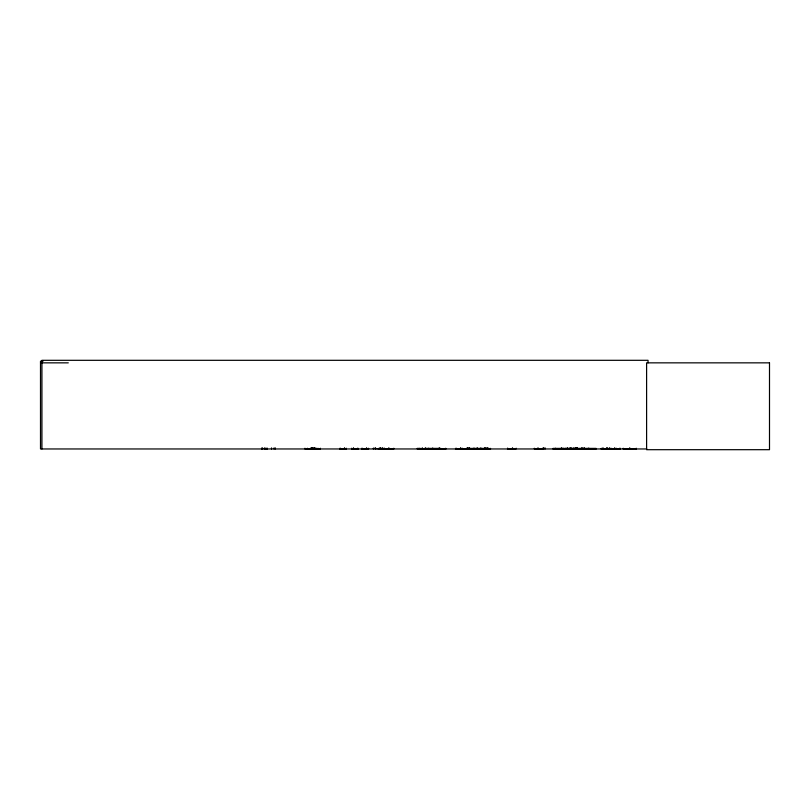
<?xml version="1.0" encoding="UTF-8"?>
<svg xmlns="http://www.w3.org/2000/svg" width="810" height="810" viewBox="0 0 810 810"><rect width="100%" height="100%" fill="white"/><g stroke="black" fill="none" stroke-linecap="round" stroke-linejoin="round"><path stroke-width="1.21" d="M317.966 448.932L317.976 448.244M432.692 448.932L432.702 448.244M445.723 448.963L445.723 448.244L445.814 448.963L417.423 448.872M461.082 448.932L461.082 448.244M474.103 448.932L474.113 448.244M307.354 448.872L307.365 448.244M507.455 448.963L516.112 448.872L516.183 448.244M480.472 448.851L480.482 448.305M601.03 448.963L620.47 448.892M570.463 448.872L570.392 448.244M570.928 448.851L570.939 448.244M577.044 448.872L576.902 448.062L576.811 448.963M361.452 448.963L368.439 448.872M455.463 448.963L490.617 448.872M339.542 448.963L346.164 448.872M310.716 448.851L310.746 448.305M507.657 448.872L507.688 448.305M601.455 448.872L601.516 448.305L601.587 448.963M609.717 448.872L609.788 448.305M361.928 448.872L361.999 448.305M455.929 448.872L456.01 448.305M340.028 448.872L340.099 448.305M313.946 448.872L313.652 448.062L313.642 448.963M314.341 448.872L314.432 448.305M43.031 361.219L40.5 361.219L40.5 448.963L646.765 448.963M40.5 362.85L68.283 362.85M424.693 448.396L440.913 448.396M472.362 448.396L488.582 448.396M553.007 448.396L579.676 448.396M579.93 448.396L596.14 448.396M424.663 448.629L440.944 448.608M472.331 448.629L488.612 448.608M552.967 448.629L579.717 448.629M579.899 448.629L596.18 448.608M358.445 448.932L351.834 448.872M373.44 448.305L380.498 448.932L380.578 448.244M380.781 448.851L381.247 448.872M543.054 448.932L534.387 448.872L534.327 448.244M552.987 448.912L596.16 448.912M636.235 448.781L623.204 448.932L623.204 448.244M384.527 448.872L384.355 448.305M357.969 448.872L357.888 448.305M589.012 448.872L588.931 448.305L588.85 448.963M582.43 448.872L582.349 448.305M620.065 448.872L619.994 448.305M611.793 448.872L611.722 448.305L611.661 448.963M490.263 448.872L490.192 448.305L490.131 448.963M577.267 448.851L577.267 448.062M432.783 448.872L432.783 448.244M648.03 362.85L648.03 360.308L41.928 360.308L41.928 448.963M636.235 448.244L636.235 448.963M629.947 448.062L629.947 448.963M629.491 448.062L629.491 448.963M619.923 448.244L619.923 448.963M616.207 448.244L616.207 448.963M614.82 448.062L614.82 448.963M614.527 448.062L614.527 448.963M609.92 448.062L609.859 448.963M609.464 448.062L609.464 448.963M607.925 448.244L607.925 448.963M607.672 448.244L607.672 448.963M607.176 448.244L607.176 448.963M606.984 448.062L606.984 448.963M606.801 448.244L606.801 448.963L606.7 448.062M603.572 448.244L603.673 448.963M603.177 448.244L603.177 448.963M602.751 448.244L602.751 448.963M602.427 448.244L602.427 448.963M588.313 448.244L588.313 448.963M584.425 448.062L584.425 448.963M584.202 448.062L584.202 448.963M583.554 448.244L583.554 448.963M582.198 448.062L582.269 448.963M581.803 448.062L581.803 448.963M581.499 448.244L581.499 448.963M577.611 448.244L577.581 448.963L577.54 448.305M577.206 448.244L577.206 448.963M576.517 448.062L576.517 448.963M575.687 448.062L575.687 448.963M575.454 448.062L575.454 448.963M574.887 448.244L574.887 448.963M574.239 448.244L574.239 448.963M573.591 448.244L573.591 448.963M573.51 448.244L573.51 448.963M571.961 448.244L571.961 448.963M571.425 448.244L571.475 448.963M571.03 448.244L571.03 448.963M570.524 448.244L570.524 448.963M569.835 448.244L569.835 448.963M569.379 448.244L569.379 448.963M567.668 448.062L567.668 448.963M567.304 448.062L567.304 448.963M565.906 448.244L565.906 448.963M563.082 448.244L563.082 448.963M561.684 448.062L561.684 448.963M561.32 448.062L561.32 448.963M555.387 448.244L555.387 448.963M545.1 447.879L545.13 448.963M543.834 447.879L543.834 448.963M543.237 447.879L543.237 448.963M538.154 448.062L538.154 448.963M537.86 448.062L537.86 448.963M512.649 448.062L512.649 448.963M512.355 448.062L512.355 448.963M507.728 448.244L507.728 448.963M487.478 447.879L487.478 448.963M486.709 448.062L486.709 448.963M485.585 447.879L485.585 448.963M484.795 448.062L484.795 448.963M484.491 448.062L484.491 448.963M481.292 448.244L481.292 448.963M480.553 448.244L480.553 448.963M477.353 448.062L477.353 448.963M477.05 448.062L477.05 448.963M473.88 448.244L473.88 448.963M471.724 448.244L471.724 448.963M469.891 447.879L469.891 448.963M469.486 448.062L469.486 448.963M469.263 448.062L469.263 448.963M468.625 447.879L468.625 448.963M467.836 448.062L467.815 448.963M467.066 447.879L467.066 448.963M462.601 448.244L462.601 448.963M460.708 448.062L460.708 448.963M460.485 448.062L460.485 448.963M456.091 448.244L456.091 448.963M439.516 448.062L439.445 448.963M428.662 448.244L428.662 448.963M425.432 447.879L425.432 448.963M422.476 448.062L422.476 448.963M422.091 448.062L422.091 448.963M419.853 448.062L419.863 448.963M417.342 448.244L417.342 448.963M393.792 448.244L393.792 448.963L382.107 448.932L382.016 447.879M389.043 448.062L389.043 448.963M388.648 448.062L388.648 448.963M384.264 448.244L384.345 448.963M382.857 448.062L382.867 448.963M382.462 448.244L382.462 448.963M380.67 448.244L380.67 448.963M380.224 447.879L380.224 448.963M379.88 448.244L379.88 448.963M379.181 448.062L379.171 448.963M375.475 448.062L375.475 448.963M375.253 448.062L375.253 448.963M373.359 448.244L373.359 448.963M368.591 448.244L368.591 448.963M366.707 448.062L366.707 448.963M366.474 448.062L366.474 448.963M362.08 448.244L362.08 448.963M357.807 448.244L357.807 448.963M353.575 448.062L353.575 448.963M353.363 448.062L353.363 448.963M351.672 448.244L351.672 448.963M346.315 448.244L346.315 448.963M344.635 448.062L344.635 448.963M344.422 448.062L344.422 448.963M340.18 448.244L340.18 448.963M320.385 448.244L320.375 448.963L304.945 448.932L304.945 448.244M316.011 448.062L316.011 448.963M314.948 447.879L314.948 448.963M314.604 448.244L314.523 448.963M314.088 448.062L314.108 448.963M312.913 447.879L312.913 448.963M312.417 447.879L312.326 448.963M311.647 447.879L311.678 448.963M311.242 448.062L311.222 448.963M310.837 448.244L310.918 448.963M275.309 447.879L275.309 448.963M274.063 447.879L274.063 448.963M271.522 447.879L271.522 448.963M267.351 448.244L267.351 448.963M266.885 448.244L266.875 448.963M266.095 448.244L266.095 448.963M265.204 448.244L265.204 448.963M264.88 448.244L264.88 448.963M264.647 448.244L264.597 448.963M264.273 448.244L264.273 448.963M262.602 448.244L262.602 448.963M262.369 448.244L262.369 448.963M262.227 448.244L262.227 448.963M261.822 448.244L261.822 448.963M261.589 448.244L261.589 448.963M769.5 362.85L646.603 362.85L646.603 449.692L769.5 449.692L769.5 362.85M542.842 448.872L542.811 448.305L542.781 448.963M488.197 448.963L488.197 448.244L488.116 448.963M467.38 448.963L467.38 448.062L467.37 448.963M439.06 448.963L439.06 448.062L439 448.963M418.456 448.963L418.456 448.244L418.375 448.963"/></g></svg>
